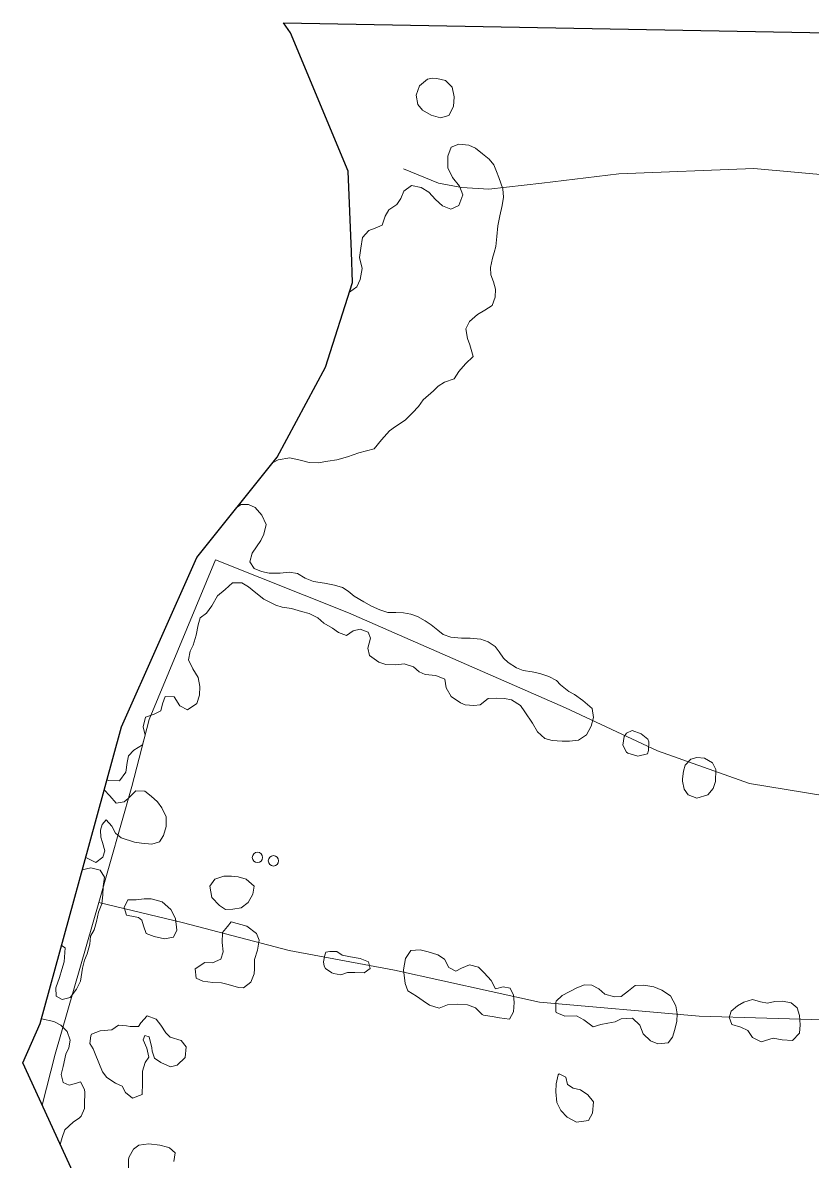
# Model space of a CAD drawing. Header units: metres. Extents: x 4652992 to 4879070, y 2074171 to 2309877.
# Drawn here: x 4654092.1 to 4654209.6, y 2309707.2 to 2309876.7 of the extents above; entities that cross this region are included whole.
import ezdxf

# ---------------------------------------------------------------- set-up
doc = ezdxf.new("R2010")
doc.units = ezdxf.units.M
doc.header["$MEASUREMENT"] = 0
for name, color, linetype, lineweight in [('Level 1', 2, 'Continuous', 0), ('Level 37', 3, 'Continuous', 0), ('Level 40', 1, 'Continuous', 0), ('Level 61', 4, 'Continuous', 0)]:
    doc.layers.add(name, color=color, linetype=linetype, lineweight=lineweight)
doc.layers.add('Limite', color=38, linetype='Continuous', lineweight=0, plot=False)

# ---------------------------------------------------------------- blocks, each defined once
blk = doc.blocks.new('POSTE_1')
at = {"layer": 'Level 61'}
blk.add_circle((-4.7e-05, -1.9e-05, -2.4e-05), 0.770001, dxfattribs=at)

msp = doc.modelspace()

# ---------------------------------------------------------------- linework, layer by layer
at = {"layer": 'Level 1'}
msp.add_polyline3d([(4654243.210629, 2309850.163517, 1279.273833), (4654232.563421, 2309851.913596, 1275.698833), (4654219.067549, 2309853.362382, 1269.473833), (4654200.911321, 2309854.972378, 1261.548833), (4654180.819601, 2309854.172419, 1253.598833), (4654169.38182, 2309852.796752, 1248.523833), (4654161.501717, 2309851.904384, 1243.898833), (4654157.465011, 2309852.148388, 1242.598833), (4654154.010594, 2309852.788252, 1242.123833), (4654148.762384, 2309854.914571, 1241.948833)], dxfattribs=at)
at = {"layer": 'Level 37', "extrusion": (0.8658025907991309, -0.2425333675424385, 0.4376796081542266), "elevation": 3469890.668486, "flags": 128}
msp.add_lwpolyline([(3479536.578458, -1687687.669746), (3479513.064128, -1687687.280482), (3479505.226433, -1687687.712246)], dxfattribs=at)
at = {"layer": 'Level 37'}
msp.add_polyline3d([(4654216.936162, 2309760.685543, 1283.630824), (4654200.27536, 2309763.455413, 1279.480824), (4654186.566078, 2309768.316394, 1274.418324), (4654172.914981, 2309774.702181, 1269.555824), (4654140.615518, 2309788.846307, 1255.405824), (4654120.818386, 2309796.727451, 1249.055824), (4654110.911121, 2309772.954637, 1250.355824), (4654108.338946, 2309762.99451, 1249.705824), (4654103.441988, 2309745.725454, 1248.080824), (4654116.037632, 2309742.695799, 1250.830824), (4654131.784816, 2309738.561238, 1259.905824), (4654147.422059, 2309735.661039, 1268.530824), (4654169.023748, 2309730.878612, 1276.380824), (4654192.810877, 2309728.796231, 1282.905824), (4654212.938201, 2309728.18958, 1286.405824)], dxfattribs=at)
at = {"layer": 'Level 40', "color": 3}
for points in [[(4654155.033239, 2309868.093425, 1246.242794), (4654156.028743, 2309867.105936, 1246.005294), (4654156.336092, 2309865.6699, 1245.824044), (4654156.197446, 2309864.191648, 1245.792794), (4654155.547417, 2309862.843912, 1245.799044), (4654154.263757, 2309862.500538, 1245.836544), (4654152.919693, 2309862.905993, 1245.924044), (4654151.598339, 2309863.648952, 1246.067794), (4654150.92782, 2309864.506683, 1246.117794), (4654150.686149, 2309865.894747, 1246.192794), (4654151.157158, 2309867.272568, 1246.192794), (4654152.332749, 2309868.298914, 1246.161544), (4654153.100617, 2309868.446235, 1246.136544), (4654153.740098, 2309868.392256, 1246.136544), (4654155.033239, 2309868.093425, 1246.242794)], [(4654129.359757, 2309811.229866, 1253.824044), (4654130.140016, 2309811.598654, 1253.824044), (4654131.874662, 2309811.896038, 1253.761544), (4654133.420244, 2309811.563552, 1253.749044), (4654134.741773, 2309811.195735, 1253.799044), (4654136.05673, 2309811.168635, 1253.861544), (4654137.538437, 2309811.438055, 1253.924044), (4654138.839303, 2309811.599479, 1253.924044), (4654140.42975, 2309812.056923, 1254.011544), (4654142.121656, 2309812.673426, 1253.949044), (4654144.391541, 2309813.265829, 1253.936544), (4654145.528489, 2309814.609465, 1254.274044), (4654146.715931, 2309815.909403, 1254.499044), (4654147.591479, 2309816.579971, 1254.561544), (4654149.023872, 2309817.509226, 1254.736544), (4654150.131462, 2309818.613773, 1255.074044), (4654151.007481, 2309819.530796, 1255.461544), (4654151.717459, 2309820.520982, 1255.686544), (4654153.222896, 2309821.863118, 1256.086544), (4654153.925121, 2309822.577884, 1256.311544), (4654154.901656, 2309823.161055, 1256.474044), (4654156.32606, 2309823.691663, 1256.761544), (4654157.028993, 2309824.776111, 1256.561544), (4654157.984866, 2309825.888525, 1256.236544), (4654159.150229, 2309826.978339, 1255.961544), (4654158.669496, 2309828.734491, 1255.724044), (4654158.295614, 2309829.692846, 1255.624044), (4654158.067113, 2309831.10728, 1255.436544), (4654158.618329, 2309832.199595, 1255.211544), (4654159.805299, 2309833.253078, 1254.836544), (4654160.883057, 2309833.872081, 1254.549044), (4654161.982658, 2309834.57798, 1254.561544), (4654162.418561, 2309835.822988, 1254.449044), (4654162.478695, 2309837.040531, 1254.286544), (4654162.191711, 2309838.100015, 1254.086544), (4654161.781898, 2309839.159999, 1253.761544), (4654161.718967, 2309840.254815, 1253.349044), (4654162.039557, 2309841.652515, 1252.561544), (4654162.272306, 2309842.456177, 1251.986544), (4654162.526898, 2309843.346736, 1251.499044), (4654162.696008, 2309844.87553, 1251.099044), (4654162.843512, 2309846.440657, 1250.624044), (4654163.12089, 2309847.911021, 1250.174044), (4654163.477884, 2309849.453548, 1249.749044), (4654163.639242, 2309850.706923, 1249.411544), (4654163.583827, 2309851.953931, 1249.186544), (4654162.987309, 2309853.61632, 1248.899044), (4654162.606147, 2309854.54571, 1248.736544), (4654162.210659, 2309855.540398, 1248.549044), (4654161.554714, 2309856.354927, 1248.549044), (4654160.559169, 2309857.16359, 1248.349044), (4654159.505849, 2309857.986985, 1248.174044), (4654158.516876, 2309858.454931, 1248.074044), (4654157.014271, 2309858.591526, 1247.924044), (4654155.886255, 2309858.139448, 1247.836544), (4654155.370735, 2309856.822277, 1247.874044), (4654155.367431, 2309855.097091, 1248.149044), (4654156.07997, 2309853.651692, 1248.474044), (4654157.11074, 2309852.371717, 1248.936544), (4654157.606743, 2309851.043179, 1249.361544), (4654157.032976, 2309849.494286, 1249.986544), (4654155.810782, 2309848.912114, 1250.386544), (4654154.590712, 2309849.438991, 1250.761544), (4654153.559234, 2309850.349282, 1251.411544), (4654152.542554, 2309851.440732, 1251.761544), (4654151.431224, 2309852.155633, 1251.061544), (4654149.965022, 2309852.437054, 1250.574044), (4654148.829018, 2309851.586329, 1250.811544), (4654148.371744, 2309850.50088, 1251.011544), (4654147.784832, 2309849.633421, 1251.211544), (4654146.598334, 2309848.826393, 1251.361544), (4654146.054634, 2309847.886271, 1251.561544), (4654145.596889, 2309846.554368, 1251.786544), (4654144.555534, 2309846.080191, 1252.049044), (4654143.644526, 2309845.757707, 1252.349044), (4654142.674328, 2309844.71059, 1252.811544), (4654142.425601, 2309843.109632, 1253.249044), (4654142.206234, 2309841.747763, 1253.274044), (4654142.622148, 2309840.100606, 1253.611544), (4654142.329973, 2309838.449084, 1253.861544), (4654141.836531, 2309837.342036, 1254.036544), (4654140.742158, 2309836.557844, 1254.169224)], [(4654104.66158, 2309764.005064, 1249.612932), (4654104.891305, 2309763.868333, 1249.617794), (4654106.523674, 2309763.854417, 1249.642794), (4654107.454484, 2309765.101806, 1249.667794), (4654107.667412, 2309766.56307, 1249.717794), (4654107.857781, 2309767.566146, 1249.755294), (4654108.657309, 2309768.413983, 1249.967794), (4654109.928261, 2309769.172611, 1250.067794), (4654110.351547, 2309770.611196, 1250.205294), (4654110.056308, 2309771.892671, 1250.330294), (4654110.377961, 2309773.295298, 1250.505294), (4654111.69189, 2309773.733683, 1250.730294), (4654112.657728, 2309774.260775, 1250.992794), (4654112.920723, 2309775.307202, 1251.167794), (4654113.285352, 2309776.389586, 1251.467794), (4654114.634737, 2309776.354998, 1251.630294), (4654115.49573, 2309774.991204, 1251.630294), (4654116.640991, 2309774.390053, 1251.492794), (4654118.021097, 2309775.337368, 1251.330294), (4654118.393245, 2309776.572482, 1251.242794), (4654118.468012, 2309777.852451, 1251.130294), (4654118.19469, 2309779.221128, 1251.030294), (4654117.442422, 2309780.526285, 1250.855294), (4654116.791787, 2309781.8674, 1250.605294), (4654117.047905, 2309783.132082, 1250.542794), (4654117.492037, 2309784.03956, 1250.492794), (4654117.922628, 2309785.507213, 1250.405294), (4654118.193785, 2309787.077354, 1250.355294), (4654118.514795, 2309788.108996, 1250.392794), (4654119.459146, 2309788.79621, 1250.492794), (4654120.230094, 2309789.898763, 1250.542794), (4654121.096012, 2309791.379193, 1250.705294), (4654122.258454, 2309792.32012, 1250.767794), (4654123.312172, 2309793.319683, 1250.805294), (4654124.69787, 2309793.30677, 1251.155294), (4654125.690789, 2309792.713513, 1251.417794), (4654126.821011, 2309791.806904, 1251.980294), (4654128.001943, 2309790.856442, 1252.617794), (4654129.756148, 2309789.97639, 1252.905294), (4654130.735099, 2309789.695984, 1253.030294), (4654132.098666, 2309789.472208, 1253.267794), (4654133.599752, 2309789.05874, 1253.555294), (4654134.760052, 2309788.763047, 1253.842794), (4654136.006733, 2309788.074192, 1254.267794), (4654136.919506, 2309787.284856, 1254.930294), (4654138.216897, 2309786.552149, 1255.467794), (4654139.100877, 2309785.893867, 1256.117794), (4654140.289971, 2309785.46712, 1256.667794), (4654141.270634, 2309786.176009, 1257.255294), (4654142.344769, 2309786.397141, 1257.767794), (4654143.504856, 2309785.977787, 1258.367794), (4654143.858752, 2309785.052513, 1258.780294), (4654143.486176, 2309783.570076, 1259.280294), (4654143.709217, 2309782.492575, 1259.580294), (4654145.129515, 2309781.512042, 1259.655294), (4654146.151869, 2309781.158717, 1260.192794), (4654147.617284, 2309781.09456, 1260.480294), (4654148.858159, 2309781.242271, 1260.780294), (4654150.257611, 2309780.792845, 1261.167794), (4654151.090667, 2309780.054753, 1261.492794), (4654152.004082, 2309779.636402, 1262.067794), (4654153.60723, 2309779.506216, 1262.442794), (4654154.948453, 2309778.947914, 1262.880294), (4654155.127662, 2309777.696008, 1263.430294), (4654155.87993, 2309776.390851, 1263.930294), (4654157.278525, 2309775.446778, 1264.717794), (4654157.974491, 2309775.145701, 1265.542794), (4654159.272953, 2309775.031303, 1266.342794), (4654160.201836, 2309775.165735, 1266.730294), (4654161.393286, 2309776.099269, 1266.880294), (4654162.633946, 2309776.123318, 1267.230294), (4654163.830988, 2309776.096624, 1267.592794), (4654164.831854, 2309775.90342, 1267.817794), (4654166.216053, 2309775.024874, 1268.005294), (4654166.852934, 2309774.120272, 1268.242794), (4654167.996268, 2309772.406164, 1268.605294), (4654168.748536, 2309771.101007, 1269.067794), (4654169.827835, 2309770.114587, 1269.880294), (4654170.901113, 2309769.841072, 1270.192794), (4654172.417238, 2309769.733063, 1270.530294), (4654173.469242, 2309769.743331, 1270.742794), (4654174.833452, 2309769.890539, 1271.130294), (4654176.017382, 2309770.671344, 1271.442794), (4654176.708827, 2309771.948804, 1271.580294), (4654177.037571, 2309773.256837, 1271.580294), (4654176.843965, 2309774.57427, 1271.530294), (4654175.482111, 2309775.787341, 1271.080294), (4654174.228553, 2309776.694453, 1270.392794), (4654173.409466, 2309777.119694, 1269.767794), (4654172.148816, 2309778.1214, 1269.142794), (4654171.569523, 2309778.763894, 1268.605294), (4654170.395254, 2309779.372437, 1267.905294), (4654169.082824, 2309779.799686, 1267.242794), (4654167.907912, 2309780.037244, 1266.780294), (4654166.609665, 2309780.275303, 1266.230294), (4654165.594616, 2309780.657696, 1265.842794), (4654164.369852, 2309781.433753, 1265.330294), (4654163.674528, 2309782.105816, 1264.942794), (4654163.015945, 2309783.046878, 1264.455294), (4654162.444171, 2309783.842101, 1264.217794), (4654161.378841, 2309784.51567, 1264.055294), (4654160.276769, 2309784.92024, 1263.817794), (4654158.709935, 2309785.072101, 1263.680294), (4654157.418565, 2309785.091904, 1263.517794), (4654155.808112, 2309785.193023, 1262.980294), (4654154.677033, 2309785.604985, 1262.517794), (4654153.880076, 2309786.24109, 1262.192794), (4654152.880281, 2309787.052603, 1261.905294), (4654151.98169, 2309787.65275, 1261.892794), (4654150.843734, 2309788.282969, 1261.642794), (4654149.879394, 2309788.62151, 1261.305294), (4654148.791505, 2309788.83689, 1260.942794), (4654147.659784, 2309788.877867, 1260.292794), (4654146.455436, 2309788.875493, 1259.205294), (4654145.266342, 2309789.30224, 1258.517794), (4654144.004836, 2309789.809298, 1257.767794), (4654142.874186, 2309790.468584, 1257.567794), (4654141.446369, 2309791.296388, 1257.030294), (4654140.555298, 2309792.049264, 1256.380294), (4654139.707417, 2309792.60556, 1255.842794), (4654138.496406, 2309792.945104, 1255.392794), (4654137.002412, 2309793.263977, 1255.092794), (4654135.363166, 2309793.49615, 1254.717794), (4654134.130668, 2309793.995816, 1254.430294), (4654133.007322, 2309794.684169, 1254.380294), (4654131.738083, 2309794.914837, 1253.617794), (4654130.424582, 2309794.723776, 1253.180294), (4654128.799519, 2309794.766759, 1252.355294), (4654127.653615, 2309794.996925, 1251.842794), (4654126.558849, 2309795.430562, 1251.255294), (4654125.914877, 2309796.429759, 1250.542794), (4654126.236315, 2309797.708724, 1250.255294), (4654127.545508, 2309799.601984, 1249.780294), (4654128.004251, 2309800.567597, 1249.755294), (4654128.333209, 2309801.999292, 1249.892794), (4654127.697185, 2309803.398541, 1249.917794), (4654126.712429, 2309804.515513, 1249.892794), (4654125.71199, 2309804.956041, 1249.767794), (4654124.638284, 2309804.982233, 1249.592794), (4654124.075342, 2309804.62182, 1249.537255)], [(4654184.139762, 2309770.821263, 1274.299044), (4654185.135595, 2309770.01103, 1274.424044), (4654185.282719, 2309769.6427, 1274.455294), (4654185.265065, 2309768.323889, 1274.542794), (4654185.105145, 2309767.868411, 1274.530294), (4654183.672326, 2309767.481759, 1274.436544), (4654182.174853, 2309767.968732, 1274.317794), (4654181.967131, 2309768.096869, 1274.292794), (4654181.402131, 2309769.128109, 1274.174044), (4654181.641927, 2309770.435409, 1274.092794), (4654181.964199, 2309770.939728, 1274.092794), (4654182.836237, 2309771.303911, 1274.086544), (4654184.139762, 2309770.821263, 1274.299044)], [(4654193.588644, 2309767.227361, 1279.205294), (4654194.754962, 2309766.509896, 1279.292794), (4654195.259009, 2309765.541086, 1279.342794), (4654195.22588, 2309763.748836, 1279.355294), (4654194.871064, 2309762.698841, 1279.342794), (4654194.066134, 2309761.763584, 1279.255294), (4654192.438921, 2309761.248014, 1279.117794), (4654191.131276, 2309761.761412, 1278.842794), (4654190.535383, 2309762.603577, 1278.692794), (4654190.299424, 2309763.804164, 1278.580294), (4654190.321439, 2309764.12868, 1278.567794), (4654190.458315, 2309765.264241, 1278.480294), (4654190.686037, 2309766.166564, 1278.467794), (4654191.568247, 2309767.05211, 1278.517794), (4654192.43456, 2309767.281454, 1278.605294), (4654193.588644, 2309767.227361, 1279.205294)], [(4654101.482314, 2309752.43105, 1248.942223), (4654102.97418, 2309751.666286, 1248.930294), (4654104.015954, 2309752.486209, 1248.930294), (4654104.308401, 2309753.403995, 1248.905294), (4654103.997368, 2309754.630561, 1248.867794), (4654103.707547, 2309755.448607, 1248.842794), (4654103.694594, 2309756.506212, 1248.830294), (4654103.935985, 2309757.343977, 1248.855294), (4654104.504549, 2309758.005369, 1248.930294), (4654105.361809, 2309757.104787, 1248.942794), (4654105.927748, 2309756.030346, 1249.105294), (4654106.778062, 2309755.348596, 1249.405294), (4654108.748989, 2309754.691461, 1249.880294), (4654109.796583, 2309754.548624, 1249.942794), (4654111.309879, 2309754.411186, 1250.055294), (4654112.452828, 2309754.771209, 1250.155294), (4654113.058183, 2309755.70231, 1250.067794), (4654113.460438, 2309757.057257, 1249.880294), (4654113.440727, 2309758.457681, 1249.680294), (4654112.7952, 2309759.831477, 1249.492794), (4654112.148923, 2309760.709321, 1249.380294), (4654111.218833, 2309761.566439, 1249.280294), (4654110.25946, 2309762.30698, 1249.142794), (4654108.96428, 2309762.326836, 1249.005294), (4654107.783791, 2309761.201152, 1248.917794), (4654107.19364, 2309760.700304, 1248.905294), (4654106.036425, 2309760.529968, 1248.905294), (4654105.062974, 2309761.584186, 1248.917794), (4654104.245501, 2309762.490344, 1248.917794)], [(4654100.969786, 2309750.565194, 1248.742443), (4654102.235906, 2309750.884366, 1248.555294), (4654103.643347, 2309750.510389, 1248.436544), (4654104.267617, 2309749.483305, 1248.342794), (4654104.061869, 2309748.109575, 1248.286544), (4654104.052737, 2309746.840781, 1248.242794), (4654103.890721, 2309745.517918, 1248.374044), (4654103.375908, 2309744.269411, 1248.574044), (4654103.071897, 2309742.874204, 1248.736544), (4654102.720855, 2309741.661492, 1248.836544), (4654102.213723, 2309740.690055, 1248.836544), (4654102.073671, 2309739.516148, 1248.836544), (4654101.714761, 2309738.087682, 1248.624044), (4654101.320171, 2309737.13357, 1248.499044), (4654101.019859, 2309735.938323, 1248.424044), (4654100.696629, 2309734.035501, 1248.374044), (4654100.112352, 2309732.819522, 1248.374044), (4654099.149455, 2309731.5759, 1248.374044), (4654097.962323, 2309731.288906, 1248.349044), (4654097.067613, 2309731.795937, 1248.236544), (4654097.033065, 2309733.014433, 1248.161544), (4654097.581473, 2309734.580744, 1248.161544), (4654097.903571, 2309735.739425, 1248.199044), (4654098.291214, 2309736.912431, 1248.224044), (4654098.403537, 2309738.962021, 1248.349044), (4654097.886099, 2309739.339026, 1248.367011)], [(4654120.246242, 2309746.442235, 1255.805294), (4654121.387953, 2309745.262437, 1256.092794), (4654122.286189, 2309744.69644, 1256.692794), (4654123.394142, 2309744.720772, 1257.005294), (4654124.610353, 2309744.932112, 1257.292794), (4654125.640616, 2309745.7426, 1257.417794), (4654126.340664, 2309746.943746, 1257.455294), (4654126.558755, 2309748.17569, 1257.305294), (4654125.373562, 2309749.182635, 1256.930294), (4654124.172747, 2309749.519158, 1256.780294), (4654123.165803, 2309749.653024, 1256.655294), (4654122.036333, 2309749.664827, 1256.492794), (4654120.718887, 2309749.172727, 1256.205294), (4654119.968785, 2309748.137605, 1256.067794), (4654120.246242, 2309746.442235, 1255.805294)], [(4654107.573587, 2309743.856552, 1250.011544), (4654107.186532, 2309744.961661, 1249.930294), (4654107.766208, 2309746.099257, 1249.961544), (4654108.998246, 2309746.141592, 1250.055294), (4654110.157732, 2309746.264347, 1250.311544), (4654111.207988, 2309746.260075, 1250.617794), (4654112.83896, 2309745.798188, 1251.017794), (4654114.159927, 2309744.656502, 1251.274044), (4654114.833733, 2309743.33899, 1251.355294), (4654115.063503, 2309741.608092, 1251.361544), (4654114.538493, 2309740.564966, 1251.230294), (4654113.211654, 2309740.329989, 1251.061544), (4654111.685852, 2309740.656694, 1250.849044), (4654110.458277, 2309741.124224, 1250.586544), (4654110.10394, 2309742.236484, 1250.486544), (4654109.840042, 2309743.093434, 1250.474044), (4654109.346408, 2309743.466928, 1250.361544), (4654108.848714, 2309743.578213, 1250.311544), (4654107.573587, 2309743.856552, 1250.011544)], [(4654125.447006, 2309742.174666, 1257.630294), (4654126.898317, 2309741.130591, 1257.755294), (4654127.320943, 2309740.133956, 1257.755294), (4654127.06639, 2309738.635407, 1257.655294), (4654126.596224, 2309737.253088, 1257.605294), (4654126.608014, 2309735.839971, 1257.617794), (4654126.541888, 2309735.090448, 1257.567794), (4654126.079195, 2309733.859499, 1257.442794), (4654124.955395, 2309733.042182, 1257.105294), (4654124.200074, 2309733.081301, 1256.805294), (4654122.690109, 2309733.527224, 1256.092794), (4654121.712154, 2309733.776326, 1255.780294), (4654120.410104, 2309733.832088, 1255.067794), (4654118.921204, 2309733.996753, 1254.667794), (4654117.90769, 2309734.469494, 1254.305294), (4654117.795115, 2309735.846974, 1254.255294), (4654119.228516, 2309736.800013, 1254.542794), (4654120.343492, 2309736.730593, 1254.792794), (4654121.581895, 2309737.273481, 1255.155294), (4654121.914815, 2309738.353558, 1255.342794), (4654121.780724, 2309739.767172, 1255.405294), (4654121.85545, 2309741.280871, 1255.392794), (4654122.562068, 2309742.143142, 1255.430294), (4654123.131666, 2309742.825731, 1255.530294), (4654125.447006, 2309742.174666, 1257.630294)], [(4654137.826883, 2309738.40601, 1264.042794), (4654138.854807, 2309738.448322, 1264.055294), (4654139.667345, 2309737.876376, 1264.217794), (4654140.901722, 2309737.653197, 1264.636544), (4654142.335853, 2309737.379137, 1265.117794), (4654143.562538, 2309736.884186, 1265.286544), (4654143.817505, 2309735.906801, 1265.224044), (4654142.938219, 2309735.24875, 1265.042794), (4654141.560789, 2309735.32588, 1264.736544), (4654140.443659, 2309735.291083, 1264.461544), (4654139.468714, 2309734.976752, 1264.067794), (4654138.377018, 2309735.163587, 1263.805294), (4654138.120192, 2309735.229006, 1263.761544), (4654137.168695, 2309735.912385, 1263.580294), (4654136.951695, 2309736.256599, 1263.455294), (4654136.881594, 2309736.882748, 1263.411544), (4654137.054918, 2309737.872696, 1263.424044), (4654137.234323, 2309738.344046, 1263.442794), (4654137.826883, 2309738.40601, 1264.042794)], [(4654148.800605, 2309735.687371, 1271.355294), (4654149.081657, 2309737.403206, 1271.217794), (4654149.887578, 2309738.561205, 1271.167794), (4654151.245721, 2309738.669672, 1271.242794), (4654152.446609, 2309738.394061, 1271.405294), (4654153.874605, 2309737.939417, 1271.705294), (4654154.889817, 2309737.286969, 1272.067794), (4654155.548287, 2309736.058896, 1272.617794), (4654156.592188, 2309735.520321, 1273.367794), (4654157.396506, 2309735.951638, 1273.992794), (4654158.606169, 2309736.431177, 1274.355294), (4654159.941994, 2309736.090898, 1274.792794), (4654160.786141, 2309735.239662, 1275.142794), (4654161.835878, 2309734.123988, 1275.317794), (4654162.451582, 2309732.846218, 1275.642794), (4654163.58979, 2309733.162187, 1275.867794), (4654164.634492, 2309732.986953, 1276.130294), (4654165.15112, 2309731.916193, 1276.142794), (4654165.241154, 2309730.83292, 1276.055294), (4654165.131434, 2309729.436985, 1276.005294), (4654164.553155, 2309728.342181, 1275.880294), (4654163.089031, 2309728.533369, 1275.730294), (4654162.278876, 2309728.679152, 1275.655294), (4654160.679815, 2309728.935009, 1275.392794), (4654160.502379, 2309729.071094, 1275.317794), (4654159.509218, 2309730.051174, 1274.917794), (4654158.294519, 2309730.512075, 1274.392794), (4654156.865722, 2309730.603379, 1273.742794), (4654155.322704, 2309730.481415, 1273.367794), (4654154.084619, 2309730.009115, 1273.117794), (4654152.656623, 2309730.463759, 1272.780294), (4654151.719505, 2309731.066019, 1272.530294), (4654150.690216, 2309731.782644, 1272.180294), (4654149.40513, 2309732.564429, 1271.780294), (4654149.052128, 2309733.684394, 1271.555294), (4654148.800605, 2309735.687371, 1271.355294)], [(4654174.578893, 2309733.002782, 1279.117794), (4654175.706148, 2309733.460777, 1279.117794), (4654176.797166, 2309733.421297, 1279.167794), (4654177.851947, 2309732.88434, 1279.205294), (4654178.745129, 2309732.060681, 1279.592794), (4654180.171052, 2309731.697435, 1280.492794), (4654181.185257, 2309731.707328, 1280.992794), (4654182.264569, 2309732.565018, 1281.780294), (4654183.238806, 2309733.360057, 1282.255294), (4654184.567932, 2309733.438757, 1282.630294), (4654186.050077, 2309733.180414, 1282.930294), (4654187.230826, 2309732.67098, 1283.080294), (4654188.501609, 2309731.810742, 1283.330294), (4654189.323225, 2309730.349575, 1283.555294), (4654189.502081, 2309729.171373, 1283.567794), (4654189.464329, 2309728.078158, 1283.592794), (4654189.174337, 2309726.810748, 1283.605294), (4654188.793704, 2309725.655848, 1283.567794), (4654188.16911, 2309724.831352, 1283.417794), (4654186.643965, 2309724.683362, 1283.130294), (4654185.540028, 2309725.143421, 1282.880294), (4654184.458501, 2309726.164092, 1282.542794), (4654183.979158, 2309727.448648, 1282.067794), (4654182.841712, 2309728.483563, 1281.367794), (4654181.183837, 2309728.399191, 1280.692794), (4654180.301453, 2309727.968235, 1280.442794), (4654179.202763, 2309727.741414, 1280.267794), (4654178.146164, 2309727.563482, 1280.142794), (4654176.991252, 2309727.231758, 1279.930294), (4654175.64396, 2309728.260518, 1279.467794), (4654174.519432, 2309728.874855, 1278.917794), (4654172.805639, 2309728.804728, 1278.530294), (4654171.513053, 2309729.342651, 1278.430294), (4654171.436543, 2309729.511173, 1278.430294), (4654171.474902, 2309730.842684, 1278.442794), (4654171.517296, 2309731.010723, 1278.530294), (4654172.393827, 2309731.890264, 1278.767794), (4654174.578893, 2309733.002782, 1279.117794)], [(4654198.50337, 2309730.354399, 1284.930294), (4654199.435336, 2309730.886326, 1284.930294), (4654200.721048, 2309731.298539, 1284.967794), (4654201.900315, 2309730.938918, 1285.080294), (4654202.975954, 2309730.753653, 1285.167794), (4654204.038949, 2309730.98588, 1285.230294), (4654205.205572, 2309731.043752, 1285.280294), (4654206.475472, 2309730.808995, 1285.467794), (4654207.375816, 2309730.046982, 1285.642794), (4654207.705668, 2309728.897676, 1285.842794), (4654207.826504, 2309727.505713, 1286.005294), (4654207.697927, 2309726.295656, 1286.055294), (4654206.680947, 2309725.193571, 1286.055294), (4654205.132827, 2309725.262483, 1285.917794), (4654203.814449, 2309725.539181, 1285.855294), (4654202.021479, 2309724.989884, 1285.642794), (4654200.711183, 2309725.649204, 1285.317794), (4654200.047608, 2309726.646805, 1285.067794), (4654198.973025, 2309727.186891, 1284.780294), (4654197.654999, 2309727.581863, 1284.717794), (4654197.276317, 2309728.654836, 1284.592794), (4654197.33955, 2309728.905044, 1284.592794), (4654197.563674, 2309729.558124, 1284.567794), (4654198.50337, 2309730.354399, 1284.930294)], [(4654094.881342, 2309728.400203, 1251.679958), (4654096.727358, 2309727.997382, 1251.449044), (4654097.77238, 2309727.483826, 1251.274044), (4654098.707863, 2309726.534167, 1251.161544), (4654099.149013, 2309725.215452, 1251.011544), (4654098.987668, 2309724.081081, 1250.824044), (4654098.536115, 2309723.144337, 1250.711544), (4654098.105092, 2309721.305309, 1250.499044), (4654097.842028, 2309720.134973, 1250.411544), (4654098.123555, 2309718.918768, 1250.386544), (4654099.008954, 2309718.507723, 1250.349044), (4654099.938857, 2309718.765871, 1250.274044), (4654100.716269, 2309719.031915, 1250.274044), (4654101.29565, 2309717.894533, 1250.399044), (4654101.338604, 2309717.450534, 1250.449044), (4654101.307154, 2309715.726294, 1250.549044), (4654101.291688, 2309715.049706, 1250.549044), (4654100.789017, 2309713.909448, 1250.374044), (4654100.570802, 2309713.655682, 1250.324044), (4654099.611344, 2309713.033863, 1250.186544), (4654098.396985, 2309711.889222, 1249.999044), (4654097.988731, 2309710.755856, 1249.674044), (4654097.687916, 2309709.676123, 1249.602156)], [(4654103.967476, 2309720.508984, 1249.361544), (4654104.628185, 2309719.689993, 1249.486544), (4654105.899921, 2309718.839365, 1249.649044), (4654106.895815, 2309718.368856, 1249.686544), (4654107.410894, 2309717.462996, 1249.649044), (4654108.42797, 2309716.584249, 1249.636544), (4654109.869248, 2309717.146886, 1249.649044), (4654109.915512, 2309718.808461, 1249.736544), (4654109.940204, 2309720.630468, 1249.861544), (4654110.320483, 2309721.897109, 1249.986544), (4654110.896466, 2309722.711072, 1250.161544), (4654110.578457, 2309724.031571, 1250.236544), (4654110.027556, 2309725.287421, 1250.274044), (4654110.28319, 2309725.935052, 1250.499044), (4654110.908467, 2309725.713857, 1250.874044), (4654111.335114, 2309724.086802, 1251.036544), (4654111.392508, 2309723.576378, 1251.111544), (4654111.718228, 2309722.532808, 1251.699044), (4654112.670199, 2309721.887555, 1252.224044), (4654114.095081, 2309721.276822, 1252.524044), (4654115.106592, 2309721.484074, 1252.599044), (4654116.301507, 2309722.66723, 1252.599044), (4654116.449478, 2309724.240929, 1252.524044), (4654115.665294, 2309725.184326, 1252.361544), (4654114.051053, 2309725.657349, 1251.986544), (4654113.411915, 2309726.315906, 1251.636544), (4654112.649888, 2309727.470577, 1251.386544), (4654111.945645, 2309728.362629, 1251.124044), (4654110.60783, 2309728.827239, 1250.661544), (4654109.696856, 2309727.788698, 1250.386544), (4654109.317748, 2309727.265472, 1249.986544), (4654108.073735, 2309727.241376, 1249.636544), (4654107.550165, 2309727.374697, 1249.524044), (4654106.364521, 2309727.45969, 1249.349044), (4654105.359551, 2309726.785952, 1249.199044), (4654103.620665, 2309726.639965, 1249.049044), (4654102.317697, 2309726.135073, 1248.986544), (4654102.222725, 2309725.880364, 1248.986544), (4654102.08998, 2309724.73662, 1249.074044), (4654102.568846, 2309723.932945, 1249.124044), (4654102.880509, 2309723.202835, 1249.199044), (4654103.967476, 2309720.508984, 1249.361544)], [(4654176.233323, 2309717.116484, 1280.180294), (4654177.034751, 2309716.048385, 1280.192794), (4654176.932527, 2309714.346458, 1280.167794), (4654176.33544, 2309713.27704, 1280.005294), (4654174.544687, 2309713.018111, 1279.817794), (4654173.155053, 2309713.759341, 1279.655294), (4654172.220625, 2309714.771936, 1279.555294), (4654171.60134, 2309715.972399, 1279.455294), (4654171.430501, 2309717.535326, 1279.342794), (4654171.489433, 2309718.712015, 1279.192794), (4654171.800541, 2309720.062816, 1278.967794), (4654171.933844, 2309720.237413, 1278.955294), (4654172.939514, 2309719.742937, 1279.130294), (4654173.195422, 2309718.635023, 1279.380294), (4654174.040141, 2309718.092163, 1279.917794), (4654175.109385, 2309717.849628, 1280.067794), (4654176.233323, 2309717.116484, 1280.180294)], [(4654107.863066, 2309705.681212, 1251.530294), (4654107.829654, 2309707.508247, 1251.830294), (4654107.924337, 2309707.884841, 1251.955294), (4654108.570298, 2309708.984155, 1252.255294), (4654109.403748, 2309709.604233, 1252.330294), (4654110.895284, 2309709.779412, 1252.430294), (4654112.509321, 2309709.584362, 1252.705294), (4654113.645477, 2309709.326009, 1252.755294), (4654113.956594, 2309709.216001, 1252.755294), (4654114.80964, 2309708.444076, 1252.667794), (4654114.612239, 2309707.168949, 1252.492794)]]:
    msp.add_polyline3d(points, dxfattribs=at)
at = {"layer": 'Limite', "color": 5, "linetype": 'Continuous', "lineweight": 30}
for points in [[(4654100.089575, 2309704.439446, 1247.239329), (4654092.112811, 2309721.832311, 1246.967381), (4654094.690661, 2309727.706026, 1247.003777), (4654101.942493, 2309754.106333, 1246.976749), (4654106.821152, 2309771.866903, 1246.703076), (4654118.039312, 2309797.073896, 1244.426772), (4654129.980726, 2309812.006375, 1244.809206), (4654137.174121, 2309825.389677, 1242.575649), (4654141.203984, 2309838.003387, 1242.837956), (4654141.016075, 2309842.574838, 1242.626529), (4654140.521715, 2309854.597521, 1242.422936), (4654131.968791, 2309875.192514, 1242.26935), (4654130.927899, 2309876.670461, 1242.393301)], [(4654130.927899, 2309876.670461, 1242.393301), (4654417.27284, 2309871.401895, 1247.057236)]]:
    msp.add_polyline3d(points, dxfattribs=at)

# ---------------------------------------------------------------- block references
at = {"layer": 'Level 61'}
for p in [(4654127.04685, 2309752.43885, 1254.78025), (4654129.42845, 2309751.92415, 1255.28025)]:
    msp.add_blockref('POSTE_1', p, dxfattribs=at)

doc.saveas('drawing.dxf')
